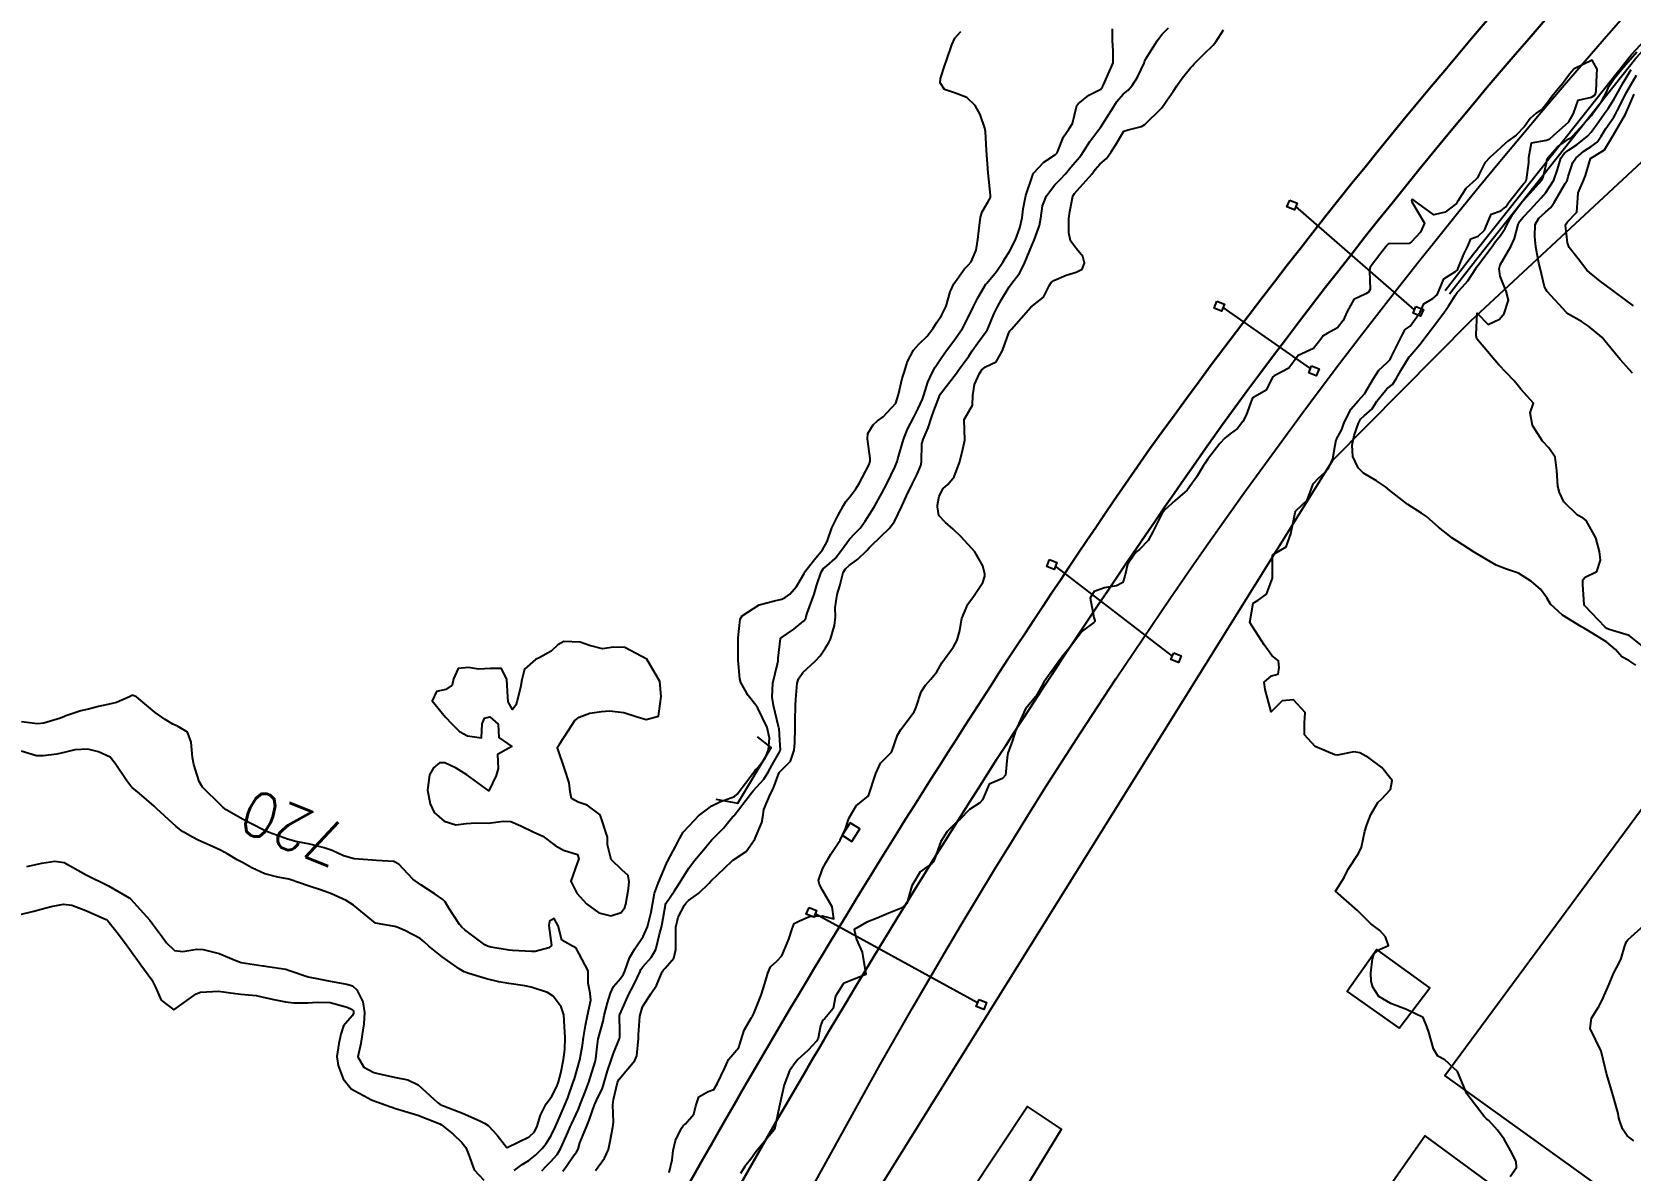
# Model space of a CAD drawing. Header units: metres. Extents: x 318500 to 325275, y 7408834 to 7428799.
# Drawn here: x 320944.4 to 321087.6, y 7415072.6 to 7415174.6 of the extents above; entities that cross this region are included whole.
import ezdxf
from ezdxf.enums import TextEntityAlignment as Align

# ---------------------------------------------------------------- set-up
doc = ezdxf.new("R2010")
doc.units = ezdxf.units.M
doc.header["$MEASUREMENT"] = 0
for name, color, linetype in [('Armário', 45, 'Continuous'), ('Canaleta de Drenagem', 151, 'Continuous'), ('Cotas', 45, 'Continuous'), ('Curvas de Nivel 1m', 11, 'Continuous'), ('Curvas de Nivel 5m', 15, 'Continuous'), ('Divisas', 45, 'Continuous'), ('Edificações', 30, 'Continuous'), ('Linha Férrea', 20, 'Continuous'), ('Pontes_Viadutos_Tubos', 190, 'Continuous'), ('Pórticos', 45, 'Continuous'), ('Vias Primárias', 230, 'Continuous')]:
    doc.layers.add(name, color=color, linetype=linetype)
doc.styles.add('Style-STANDARD', font='STANDARD.shx')

msp = doc.modelspace()

# ---------------------------------------------------------------- linework, layer by layer
at = {"layer": 'Armário'}
msp.add_lwpolyline([(321017.71, 7415103.7), (321016.99, 7415102.59), (321017.86, 7415102.03), (321018.58, 7415103.14)], close=True, dxfattribs=at)
at = {"layer": 'Canaleta de Drenagem'}
for points in [[(321071.03, 7415151.41), (321073.59, 7415154.69), (321087.74, 7415172.56), (321108.14, 7415194.52), (321125.36, 7415211.04), (321145.78, 7415228.53), (321149.76, 7415231.79)], [(321071.42, 7415151.1), (321073.98, 7415154.38), (321088.12, 7415172.23), (321108.5, 7415194.17), (321125.69, 7415210.67), (321146.1, 7415228.14), (321150.08, 7415231.4)]]:
    msp.add_lwpolyline(points, dxfattribs=at)
at = {"layer": 'Curvas de Nivel 1m', "flags": 128}
for points, elevation in [([(320990.06, 7415072.49), (320990.45, 7415072.91), (320990.88, 7415073.32), (320991.42, 7415073.95), (320991.73, 7415074.47), (320992.38, 7415075.92), (320992.61, 7415076.45), (320992.71, 7415076.67), (320992.93, 7415077.13), (320993.35, 7415078.03), (320993.51, 7415078.44), (320993.9, 7415079.5), (320994.26, 7415080.43), (320994.83, 7415082.25), (320994.87, 7415082.42), (320994.89, 7415082.53), (320995.02, 7415083.6), (320995.12, 7415084.33), (320995.14, 7415084.42), (320995.55, 7415085.92), (320995.65, 7415086.41), (320995.94, 7415087.55), (320996.2, 7415088.41), (320996.47, 7415089.02), (320997.1, 7415089.74), (320997.39, 7415090.12), (320997.5, 7415090.39), (320997.92, 7415091.6), (320998.4, 7415092.38), (320999.15, 7415093.49), (320999.52, 7415094.36), (320999.87, 7415095.67), (320999.98, 7415096.36), (321000.16, 7415097.4), (321000.52, 7415098.35), (321001.24, 7415100.04), (321001.33, 7415100.25), (321001.37, 7415100.34), (321002.03, 7415101.56), (321002.44, 7415102.33), (321002.74, 7415102.86), (321003.29, 7415103.44), (321003.71, 7415103.9), (321004.11, 7415104.31), (321005.31, 7415105.22), (321006.02, 7415105.57), (321007.32, 7415106.05), (321007.57, 7415106.27), (321008.33, 7415107.26), (321009.07, 7415108.24), (321009.19, 7415108.4), (321009.35, 7415108.57), (321010.09, 7415109.5), (321010.39, 7415110.22), (321010.46, 7415111.29), (321010.26, 7415112.23), (321009.43, 7415113.97), (321009.25, 7415114.24), (321008.57, 7415115.12), (321007.9, 7415116.26), (321007.81, 7415116.61), (321007.66, 7415118.27), (321007.66, 7415120.12), (321007.67, 7415120.27), (321007.84, 7415121.96), (321008.03, 7415122.26), (321009.55, 7415123.24), (321010.93, 7415123.6), (321011.56, 7415123.73), (321011.88, 7415123.88), (321012.29, 7415124.2), (321012.9, 7415124.87), (321013.59, 7415126.04), (321013.62, 7415126.16), (321013.64, 7415126.19), (321014.5, 7415127.29), (321015.23, 7415128.17), (321015.63, 7415128.91), (321016.05, 7415130.15), (321016.58, 7415131.22), (321017.1, 7415132.14), (321017.31, 7415132.5), (321017.68, 7415132.92), (321018.2, 7415133.62), (321018.5, 7415134.12), (321019.41, 7415135.8), (321019.5, 7415136.11), (321019.49, 7415136.34), (321019.25, 7415138.11), (321019.28, 7415138.59), (321019.77, 7415139.38), (321020.15, 7415139.73), (321020.67, 7415140.1), (321021.79, 7415141.3), (321022.02, 7415142.08), (321022.37, 7415143.52), (321022.53, 7415144.07), (321022.85, 7415145.05), (321023.37, 7415146.06), (321023.87, 7415146.59), (321024.6, 7415147.32), (321025.15, 7415148.04), (321025.43, 7415148.5), (321025.9, 7415149.18), (321026.32, 7415150.02), (321026.67, 7415151.28), (321026.99, 7415152.01), (321027.96, 7415153.35), (321028.28, 7415153.68), (321028.55, 7415153.99), (321029.01, 7415155.02), (321029.15, 7415155.98), (321029.22, 7415156.77), (321029.39, 7415157.98), (321029.53, 7415158.47), (321030.04, 7415159.33), (321030.27, 7415159.75), (321030.29, 7415159.97), (321030.07, 7415161.97), (321029.93, 7415163.97), (321029.82, 7415165.67), (321029.76, 7415165.98), (321029.34, 7415167.18), (321028.92, 7415167.99), (321028.16, 7415168.72), (321027.06, 7415169.12), (321026.17, 7415169.42), (321025.77, 7415170.03), (321025.8, 7415170.42), (321026.2, 7415171.6), (321026.35, 7415172.03), (321026.81, 7415173.43), (321027.07, 7415174.02), (321027.61, 7415174.63)], 721), ([(320991.93, 7415072.46), (320992.33, 7415073.01), (320992.89, 7415073.83), (320993.16, 7415074.18), (320993.31, 7415074.44), (320993.47, 7415075.01), (320994.05, 7415076.43), (320994.31, 7415077.05), (320994.79, 7415078.42), (320994.83, 7415078.54), (320994.96, 7415078.79), (320995.49, 7415079.9), (320995.65, 7415080.41), (320995.94, 7415081.46), (320996.26, 7415082.41), (320996.46, 7415082.96), (320997.03, 7415084.35), (320997.04, 7415084.38), (320997.04, 7415084.98), (320997.02, 7415086.4), (320997.03, 7415086.43), (320997.06, 7415086.52), (320997.89, 7415088.39), (320998.3, 7415089.18), (320998.86, 7415090.37), (320998.94, 7415090.54), (320999.12, 7415090.77), (320999.86, 7415091.62), (321000.27, 7415092.35), (321000.63, 7415093.82), (321000.78, 7415094.35), (321000.86, 7415094.65), (321001.14, 7415096.34), (321001.15, 7415096.38), (321001.19, 7415096.46), (321001.94, 7415097.6), (321002.43, 7415098.33), (321002.72, 7415098.83), (321003.23, 7415099.63), (321003.75, 7415100.31), (321004.43, 7415101.13), (321005.27, 7415102.14), (321005.34, 7415102.21), (321005.43, 7415102.29), (321006.34, 7415103.22), (321007.19, 7415104.27), (321007.25, 7415104.32), (321007.3, 7415104.36), (321008.76, 7415106.25), (321009, 7415106.57), (321009.33, 7415106.91), (321009.97, 7415107.61), (321010.34, 7415108.23), (321010.7, 7415108.88), (321011.38, 7415110.08), (321011.43, 7415110.16), (321011.44, 7415110.21), (321011.39, 7415111.11), (321011.34, 7415112.15), (321011.32, 7415112.21), (321011.28, 7415112.33), (321010.83, 7415114.22), (321010.71, 7415114.95), (321010.77, 7415116.22), (321011.19, 7415117.93), (321011.24, 7415118.21), (321011.25, 7415118.44), (321011.44, 7415120.21), (321011.46, 7415120.26), (321011.51, 7415120.29), (321012.66, 7415121.06), (321013.53, 7415121.76), (321013.72, 7415122), (321013.77, 7415122.19), (321013.85, 7415122.5), (321014.46, 7415124.18), (321014.72, 7415125.02), (321015.1, 7415126.17), (321015.29, 7415126.47), (321015.6, 7415126.74), (321016.35, 7415127.4), (321016.93, 7415128.14), (321017.63, 7415129.11), (321018.13, 7415129.63), (321018.61, 7415130.12), (321019.04, 7415130.72), (321019.66, 7415131.72), (321019.91, 7415132.11), (321020.55, 7415133.23), (321020.98, 7415134.09), (321021.72, 7415135.62), (321021.91, 7415136.08), (321021.98, 7415136.33), (321022.49, 7415138.07), (321022.85, 7415138.97), (321023.4, 7415140.06), (321023.79, 7415140.83), (321024.17, 7415141.67), (321024.3, 7415142.04), (321024.67, 7415143.19), (321025.05, 7415144.04), (321025.32, 7415144.55), (321025.85, 7415145.34), (321026.14, 7415145.74), (321026.35, 7415146.02), (321026.99, 7415146.89), (321027.76, 7415148), (321027.89, 7415148.22), (321028.76, 7415149.99), (321029.14, 7415150.76), (321029.86, 7415151.97), (321029.9, 7415152.02), (321029.94, 7415152.06), (321030.81, 7415153.11), (321031.39, 7415153.96), (321031.61, 7415154.32), (321031.98, 7415154.9), (321032.51, 7415155.94), (321032.9, 7415157.04), (321033.12, 7415157.93), (321033.22, 7415158.74), (321033.44, 7415159.93), (321034.07, 7415161.78), (321034.14, 7415161.92), (321035.07, 7415162.92), (321036.1, 7415163.6), (321036.25, 7415163.74), (321036.33, 7415163.89), (321036.81, 7415165.2), (321037.31, 7415165.88), (321037.63, 7415166.38), (321037.98, 7415167.87), (321038.03, 7415168), (321038.15, 7415168.15), (321039.11, 7415168.91), (321040.17, 7415169.47), (321040.33, 7415169.68), (321040.4, 7415169.84), (321040.95, 7415171.08), (321041.27, 7415171.82), (321041.29, 7415172.89), (321041.21, 7415173.83), (321041.21, 7415174.86)], 722), ([(320994.87, 7415072.51), (320995.67, 7415073.64), (320996.03, 7415074.41), (320996.17, 7415075.14), (320996.43, 7415076.4), (320996.47, 7415076.86), (320996.41, 7415078.41), (320996.48, 7415078.88), (320996.84, 7415080.4), (320996.87, 7415080.51), (320996.98, 7415080.71), (320998.39, 7415082.38), (320998.57, 7415082.81), (320998.72, 7415084.37), (320998.73, 7415084.68), (320998.83, 7415086.37), (320999.07, 7415087.21), (320999.83, 7415088.36), (321000.34, 7415089.11), (321000.86, 7415090.34), (321000.96, 7415090.5), (321001.11, 7415090.67), (321001.89, 7415091.57), (321002.06, 7415092.33), (321002.07, 7415093.42), (321002.08, 7415094.33), (321002.27, 7415095.23), (321002.86, 7415096.32), (321002.99, 7415096.52), (321003.2, 7415096.72), (321004.13, 7415097.38), (321005.07, 7415098.29), (321005.22, 7415098.46), (321007.09, 7415100.26), (321007.17, 7415100.33), (321007.24, 7415100.38), (321008.38, 7415101.13), (321009.14, 7415102.24), (321009.18, 7415102.33), (321009.27, 7415102.53), (321009.79, 7415103.73), (321009.87, 7415104.23), (321009.97, 7415104.9), (321010.54, 7415106.22), (321010.8, 7415106.74), (321011.34, 7415108.21), (321012.35, 7415109.22), (321012.68, 7415110.2), (321012.73, 7415110.86), (321012.77, 7415112.2), (321012.76, 7415112.84), (321012.81, 7415114.2), (321012.84, 7415114.79), (321012.95, 7415116.2), (321013.07, 7415116.59), (321013.47, 7415117.18), (321014.55, 7415118.17), (321015, 7415118.65), (321015.5, 7415119.38), (321015.8, 7415119.86), (321015.95, 7415120.15), (321016.29, 7415121.39), (321016.38, 7415122.15), (321016.37, 7415122.97), (321016.53, 7415124.15), (321016.76, 7415124.95), (321017.07, 7415126.14), (321017.27, 7415126.46), (321017.6, 7415126.75), (321018.4, 7415127.33), (321019.18, 7415128.11), (321019.4, 7415128.34), (321019.62, 7415128.54), (321021.21, 7415130.09), (321021.66, 7415130.69), (321022.33, 7415132.07), (321022.75, 7415133), (321023.26, 7415134.06), (321023.71, 7415134.96), (321024.04, 7415135.73), (321024.1, 7415136.05), (321024.13, 7415137.66), (321024.23, 7415138.05), (321024.7, 7415139.11), (321025, 7415140.04), (321025.19, 7415140.63), (321025.75, 7415142.03), (321025.77, 7415142.07), (321025.81, 7415142.15), (321027.22, 7415144.01), (321027.48, 7415144.36), (321027.84, 7415144.85), (321028.33, 7415145.52), (321028.65, 7415145.99), (321029.14, 7415146.71), (321029.89, 7415147.73), (321029.98, 7415147.87), (321030.03, 7415147.97), (321030.58, 7415149.28), (321030.91, 7415149.96), (321031.26, 7415150.61), (321031.94, 7415151.73), (321032.03, 7415151.86), (321032.1, 7415151.95), (321032.9, 7415152.99), (321033.37, 7415153.93), (321033.99, 7415155.45), (321034.19, 7415155.92), (321034.67, 7415157.25), (321034.79, 7415157.91), (321034.95, 7415159), (321035.31, 7415159.9), (321036.06, 7415160.88), (321036.56, 7415161.39), (321036.99, 7415161.88), (321037.48, 7415162.47), (321038.09, 7415163.16), (321038.41, 7415163.55), (321038.61, 7415163.86), (321039.2, 7415164.77), (321040, 7415165.84), (321040.13, 7415166.02), (321041.29, 7415167.82), (321041.62, 7415168.36), (321042.17, 7415169), (321042.61, 7415169.37), (321042.99, 7415169.8), (321043.46, 7415170.53), (321044.06, 7415171.79), (321044.1, 7415171.91), (321044.21, 7415172.18), (321045.21, 7415173.78), (321045.65, 7415174.36), (321046.25, 7415174.97)], 723), ([(321001.46, 7415072.33), (321001.73, 7415073.49), (321001.84, 7415074.33), (321002.04, 7415075.2), (321002.59, 7415076.32), (321002.72, 7415076.52), (321002.93, 7415076.7), (321003.69, 7415077.56), (321003.85, 7415078.31), (321004.12, 7415079.14), (321004.97, 7415079.6), (321005.47, 7415079.78), (321005.78, 7415080.28), (321006.45, 7415081.72), (321006.69, 7415082.26), (321006.79, 7415082.48), (321007.01, 7415082.71), (321007.72, 7415083.55), (321007.92, 7415084.25), (321008.19, 7415085.1), (321008.85, 7415086.24), (321008.93, 7415086.37), (321009.06, 7415086.61), (321009.72, 7415088.23), (321010.04, 7415089.29), (321010.31, 7415090.22), (321010.55, 7415090.78), (321011.13, 7415091.3), (321011.57, 7415091.76), (321011.76, 7415092.2), (321012.21, 7415093.25), (321012.5, 7415094.19), (321012.68, 7415094.67), (321013.17, 7415094.91), (321014.06, 7415095.28), (321015.18, 7415095.34), (321016.24, 7415095.08), (321016.1, 7415096.15), (321015.21, 7415097.65), (321014.96, 7415098.16), (321014.87, 7415098.52), (321015.23, 7415099.58), (321015.54, 7415100.16), (321015.97, 7415100.87), (321016.8, 7415102.14), (321017.29, 7415103.14), (321017.53, 7415103.89), (321017.61, 7415104.13), (321018.23, 7415105.21), (321019.33, 7415106.11), (321019.99, 7415108.1), (321020.42, 7415109.03), (321021.38, 7415110), (321021.42, 7415110.04), (321021.43, 7415110.08), (321021.93, 7415111.55), (321022.25, 7415112.07), (321023.43, 7415113.64), (321023.57, 7415113.91), (321023.62, 7415114.05), (321024.07, 7415115.42), (321024.45, 7415116.04), (321024.93, 7415116.58), (321025.48, 7415117.22), (321025.76, 7415117.76), (321025.91, 7415118.02), (321026.97, 7415119.47), (321027.25, 7415120), (321027.32, 7415120.19), (321027.52, 7415120.94), (321027.68, 7415121.85), (321027.72, 7415122), (321028.26, 7415123.29), (321028.76, 7415123.98), (321029.58, 7415125.23), (321029.76, 7415125.8), (321029.77, 7415125.97), (321029.6, 7415126.73), (321028.89, 7415127.98), (321027.64, 7415129.32), (321026.92, 7415130.01), (321026.26, 7415130.62), (321025.66, 7415131.25), (321025.53, 7415132.03), (321025.54, 7415132.16), (321025.68, 7415132.98), (321026.04, 7415133.67), (321026.46, 7415134.02), (321027.02, 7415134.7), (321027.49, 7415136), (321027.74, 7415136.92), (321027.99, 7415138), (321027.93, 7415139.84), (321028, 7415140), (321028.66, 7415141.12), (321028.69, 7415141.99), (321028.84, 7415143), (321029.3, 7415143.98), (321029.5, 7415144.31), (321029.84, 7415144.57), (321030.8, 7415145.01), (321031.34, 7415145.96), (321031.47, 7415146.35), (321031.88, 7415147.52), (321032.02, 7415147.81), (321032.17, 7415147.95), (321033.91, 7415149.92), (321035.02, 7415150.81), (321035.56, 7415151.9), (321035.71, 7415152.13), (321035.95, 7415152.3), (321037.05, 7415152.79), (321037.96, 7415153.07), (321038.5, 7415153.32), (321038.72, 7415153.86), (321038.56, 7415154.45), (321037.98, 7415155.16), (321037.46, 7415155.88), (321037.3, 7415156.58), (321037.3, 7415157.88), (321037.4, 7415158.5), (321037.67, 7415159.87), (321037.82, 7415160.11), (321038.06, 7415160.37), (321039.35, 7415161.85), (321039.66, 7415162.26), (321040.08, 7415162.75), (321040.68, 7415163.24), (321041.1, 7415163.83), (321041.48, 7415164.45), (321042.13, 7415165.55), (321042.23, 7415165.7), (321042.62, 7415165.81), (321043.82, 7415166.11), (321044.13, 7415166.29), (321045.6, 7415167.77), (321045.84, 7415168.08), (321046.16, 7415168.53), (321046.66, 7415169.26), (321046.98, 7415169.75), (321047.47, 7415170.46), (321048.2, 7415171.37), (321048.38, 7415171.56), (321048.53, 7415171.73), (321049.37, 7415172.57), (321050.23, 7415173.4), (321050.49, 7415173.71), (321051.16, 7415174.78)], 724), ([(321076.88, 7415071.99), (321077.43, 7415072.78), (321077.4, 7415073.33), (321076.91, 7415074.33), (321076.32, 7415075.34), (321075.74, 7415076.15), (321074.95, 7415077), (321074.75, 7415077.16), (321074.54, 7415077.37), (321072.98, 7415079.39), (321072.14, 7415081.4), (321071.02, 7415082.45), (321070.39, 7415082.78), (321070, 7415083.43), (321069.57, 7415084.92), (321069.41, 7415085.43), (321069.07, 7415086.24), (321067.57, 7415086.97), (321067.09, 7415087.14), (321066.16, 7415087.48), (321065.1, 7415088.12), (321064.56, 7415088.96), (321064.4, 7415089.5), (321064.39, 7415090.23), (321064.54, 7415091.5), (321064.67, 7415091.97), (321065.15, 7415092.33), (321065.95, 7415092.69), (321065.68, 7415093.48), (321065.18, 7415094.04), (321064.35, 7415094.67), (321063.48, 7415095.52), (321063.19, 7415095.82), (321061.22, 7415097.55), (321061.99, 7415098.79), (321062.35, 7415099.53), (321063.26, 7415100.95), (321063.55, 7415101.52), (321063.85, 7415102.95), (321064.01, 7415103.51), (321064.37, 7415104.45), (321065, 7415105.5), (321065.33, 7415105.82), (321066.14, 7415106.68), (321066.29, 7415107.48), (321065.37, 7415108.66), (321064.21, 7415109.51), (321063.39, 7415109.98), (321062.86, 7415110.05), (321061.38, 7415109.77), (321061.14, 7415109.79), (321059.39, 7415110.53), (321058.43, 7415111.58), (321058.43, 7415112.59), (321058.5, 7415113.58), (321057.45, 7415114.71), (321056.43, 7415114.63), (321055.43, 7415113.63), (321054.91, 7415115.64), (321054.8, 7415116.3), (321055.48, 7415116.88), (321056.08, 7415117.02), (321056.16, 7415117.62), (321056.1, 7415118.22), (321055.5, 7415118.7), (321054.81, 7415119.64), (321053.54, 7415121.65), (321053.82, 7415123.39), (321054.28, 7415123.64), (321055.02, 7415124.19), (321055.56, 7415125.63), (321055.56, 7415125.66), (321055.55, 7415127.63), (321055.56, 7415127.69), (321055.62, 7415127.75), (321056.8, 7415128.44), (321057.19, 7415129.61), (321057.59, 7415131.52), (321057.61, 7415131.6), (321057.63, 7415131.64), (321057.67, 7415131.69), (321058.66, 7415132.61), (321059.02, 7415133.58), (321059.2, 7415134.08), (321059.72, 7415134.63), (321060.23, 7415135.06), (321060.61, 7415135.56), (321060.97, 7415136.33), (321061.19, 7415137.56), (321061.28, 7415138.03), (321061.77, 7415138.94), (321061.93, 7415139.39), (321061.98, 7415139.55), (321062.58, 7415140.76), (321063.25, 7415141.53), (321063.82, 7415142.16), (321064.62, 7415143.51), (321065.08, 7415144.27), (321065.85, 7415144.97), (321066.1, 7415145.24), (321066.22, 7415145.49), (321066.77, 7415146.58), (321067.22, 7415147.48), (321067.45, 7415147.92), (321067.9, 7415148.23), (321068.8, 7415149.46), (321069.14, 7415150.23), (321069.93, 7415150.7), (321070.33, 7415151.03), (321070.5, 7415151.43), (321070.92, 7415152.46), (321071.97, 7415153.12), (321072.14, 7415153.24), (321072.22, 7415153.41), (321072.72, 7415154.67), (321073.07, 7415155.4), (321073.34, 7415156.05), (321074, 7415156.29), (321074.58, 7415156.82), (321074.81, 7415157.38), (321075.15, 7415158.25), (321076.04, 7415158.55), (321076.48, 7415158.92), (321076.79, 7415159.35), (321078.07, 7415160.97), (321078.23, 7415161.16), (321078.32, 7415161.33), (321078.53, 7415162.89), (321078.53, 7415163.33), (321078.79, 7415164.65), (321080.12, 7415164.89), (321080.41, 7415165.02), (321080.76, 7415165.3), (321082.14, 7415166.52), (321082.54, 7415167.27), (321082.96, 7415168.48), (321084.17, 7415168.73), (321084.49, 7415168.94), (321084.59, 7415169.25), (321084.65, 7415170.79), (321084.66, 7415171.25), (321084.22, 7415172.05), (321082.6, 7415171.27), (321082.2, 7415170.82), (321081.55, 7415169.93), (321081.03, 7415169.3), (321080.64, 7415168.83), (321080.16, 7415168.17), (321079.77, 7415167.7), (321079.2, 7415167.32), (321078.65, 7415166.82), (321078.14, 7415166.12), (321077.4, 7415165.34), (321076.66, 7415164.81), (321076.11, 7415164.33), (321075.62, 7415163.85), (321075.06, 7415163.38), (321074.61, 7415162.86), (321074.08, 7415161.83), (321073.95, 7415161.51), (321073.82, 7415161.39), (321072.9, 7415160.56), (321072.17, 7415159.41), (321072.13, 7415159.33), (321072.05, 7415159.21), (321071.03, 7415158.43), (321070.03, 7415158.2), (321068.25, 7415159.47), (321068.14, 7415159.56), (321068.05, 7415159.54), (321068.01, 7415159.51), (321068.01, 7415159.47), (321068.05, 7415159.35), (321069.19, 7415157.45), (321068.82, 7415156.65), (321067.99, 7415155.75), (321067.82, 7415155.64), (321065.99, 7415155.61), (321065.92, 7415155.57), (321065.85, 7415155.49), (321065.26, 7415154.77), (321064.31, 7415153.51), (321064.26, 7415153.22), (321064.31, 7415151.51), (321064.18, 7415151.27), (321063.93, 7415151.11), (321062.84, 7415150.62), (321062.25, 7415149.54), (321061.9, 7415148.71), (321061.38, 7415148.07), (321060.46, 7415147.56), (321060.11, 7415147.35), (321059.88, 7415147.04), (321059.24, 7415146.2), (321057.86, 7415145.6), (321057.02, 7415144.44), (321055.83, 7415143.82), (321055.7, 7415143.76), (321055.57, 7415143.63), (321054.98, 7415142.48), (321053.81, 7415141.79), (321053.71, 7415141.65), (321053.21, 7415140.24), (321052.91, 7415139.66), (321052.41, 7415139.03), (321051.76, 7415138.56), (321051.28, 7415138.17), (321050.85, 7415137.69), (321049.74, 7415136.26), (321049.51, 7415135.93), (321049.39, 7415135.71), (321048.75, 7415134.68), (321048.07, 7415133.73), (321047.9, 7415133.52), (321047.69, 7415133.34), (321046.84, 7415132.58), (321045.9, 7415131.76), (321045.67, 7415131.46), (321044.83, 7415129.77), (321044.42, 7415129), (321043.63, 7415128.18), (321043.41, 7415128.01), (321043.19, 7415127.79), (321042.55, 7415126.85), (321042.32, 7415125.8), (321042.15, 7415125.24), (321041.58, 7415124.94), (321040.51, 7415124.76), (321039.58, 7415124.43), (321039.21, 7415123.85), (321039.54, 7415122.1), (321039.64, 7415121.84), (321039.64, 7415121.74), (321039.54, 7415121.65), (321038.51, 7415120.87), (321037.73, 7415119.87), (321037.51, 7415119.56), (321036.74, 7415118.64), (321036.19, 7415117.88), (321035.91, 7415117.46), (321035.48, 7415116.91), (321035.05, 7415116.31), (321034.84, 7415115.9), (321034.34, 7415115.01), (321033.43, 7415113.92), (321032.53, 7415111.93), (321032.25, 7415111.08), (321031.84, 7415109.94), (321031.77, 7415109.55), (321031.63, 7415107.95), (321031.35, 7415107.65), (321030.15, 7415107.15), (321029.65, 7415105.97), (321029.56, 7415105.74), (321029.32, 7415105.47), (321028.39, 7415104.9), (321027.52, 7415104), (321027.4, 7415103.9), (321027.3, 7415103.82), (321026.39, 7415102.91), (321025.82, 7415102.02), (321025.25, 7415100.44), (321025.14, 7415100.15), (321025.01, 7415100.03), (321023.98, 7415099.31), (321023.22, 7415098.05), (321022.79, 7415096.46), (321022.35, 7415096.06), (321021.18, 7415095.58), (321020.12, 7415095.15), (321019.18, 7415094.79), (321018.07, 7415094.12), (321018.27, 7415093.23), (321018.78, 7415092.11), (321019.11, 7415090.1), (321017.1, 7415089.3), (321016.38, 7415088.14), (321016.17, 7415087.04), (321015.43, 7415086.15), (321015.23, 7415085.98), (321015.05, 7415085.5), (321014.82, 7415084.38), (321014.72, 7415084.16), (321013.91, 7415083.28), (321013.01, 7415082.46), (321012.77, 7415082.18), (321012.25, 7415081.45), (321011.79, 7415080.2), (321011.62, 7415079.55), (321011.34, 7415078.2), (321010.92, 7415076.21), (321009.28, 7415074.23), (321009.13, 7415074.01), (321008.89, 7415073.67), (321008.25, 7415072.88), (321007.88, 7415072.25)], 724), ([(321089.18, 7415119.17), (321087.53, 7415120.47), (321085.75, 7415121.02), (321085.54, 7415121.11), (321085.39, 7415121.23), (321083.57, 7415123.14), (321083.5, 7415123.25), (321083.39, 7415125.05), (321083.38, 7415125.25), (321083.38, 7415125.46), (321083.6, 7415125.71), (321084.64, 7415126.21), (321084.96, 7415127.24), (321084.87, 7415128), (321084.55, 7415129.24), (321083.67, 7415130.79), (321083.41, 7415131), (321082.91, 7415131.26), (321081.69, 7415132.48), (321081.28, 7415133.29), (321081.13, 7415133.87), (321081.06, 7415135.29), (321080.91, 7415136.46), (321080.34, 7415137.3), (321079.76, 7415137.91), (321078.88, 7415139.32), (321078.66, 7415140.45), (321078.95, 7415141.32), (321077.82, 7415142.58), (321077.48, 7415142.99), (321077.2, 7415143.34), (321075.85, 7415144.75), (321075.3, 7415145.37), (321073.89, 7415147.07), (321073.82, 7415147.39), (321073.82, 7415147.46), (321073.91, 7415149.39), (321074.88, 7415148.35), (321075.9, 7415148.83), (321076.32, 7415149.35), (321076.72, 7415150.56), (321076.52, 7415151.35), (321075.96, 7415152.7), (321075.87, 7415153.36), (321075.97, 7415153.7), (321076.94, 7415155.35), (321077.27, 7415156.08), (321077.59, 7415157.34), (321077.72, 7415157.64), (321078.03, 7415158), (321078.69, 7415158.67), (321079.28, 7415159.32), (321079.64, 7415159.72), (321080.06, 7415160.2), (321080.77, 7415161.3), (321081.11, 7415162.27), (321081.42, 7415163.29), (321081.71, 7415163.68), (321082.11, 7415163.98), (321082.88, 7415164.51), (321083.81, 7415165.25), (321084.13, 7415165.6), (321084.83, 7415166.56), (321085.3, 7415167.24), (321085.65, 7415167.74), (321086.17, 7415168.54), (321086.56, 7415169.22), (321087, 7415170.02), (321087.7, 7415171.21)], 726), ([(321087.84, 7415144.01), (321086.72, 7415145.22), (321085.88, 7415146.25), (321085.07, 7415147.24), (321083.9, 7415148.23), (321083.27, 7415148.62), (321082.1, 7415149.28), (321081.91, 7415149.43), (321080.17, 7415151.31), (321079.95, 7415151.74), (321079.58, 7415153.31), (321079.44, 7415153.85), (321079.17, 7415155.32), (321079.08, 7415156.24), (321079.12, 7415157.32), (321079.44, 7415157.9), (321080.04, 7415158.44), (321080.5, 7415158.84), (321080.81, 7415159.3), (321081.79, 7415161.01), (321081.97, 7415161.28), (321082, 7415161.35), (321082.08, 7415161.62), (321082.48, 7415162.89), (321082.74, 7415163.27), (321083.48, 7415163.89), (321084.12, 7415164.31), (321084.66, 7415164.71), (321085.03, 7415165.24), (321085.45, 7415165.93), (321086.15, 7415166.96), (321086.31, 7415167.23), (321086.45, 7415167.52), (321087.33, 7415169.21), (321088.2, 7415170.72)], 727), ([(321087.92, 7415150.03), (321086.31, 7415151.22), (321085.94, 7415151.49), (321084.95, 7415152.25), (321083.97, 7415153.02), (321083.75, 7415153.25), (321082.97, 7415154.26), (321082.17, 7415155.28), (321082, 7415155.69), (321081.83, 7415157.28), (321081.9, 7415157.4), (321082.02, 7415157.56), (321082.85, 7415158.45), (321082.89, 7415159.27), (321082.97, 7415160.18), (321083.44, 7415161.26), (321083.62, 7415161.72), (321084.08, 7415163.25), (321085.32, 7415164.03), (321086.04, 7415165.23), (321086.07, 7415165.29), (321086.13, 7415165.38), (321087.22, 7415167.21), (321087.98, 7415169.01)], 728), ([(320943.9, 7415099.78), (320945.23, 7415100.07), (320946.41, 7415100.25), (320947.23, 7415100.13), (320949.22, 7415099.04), (320951.21, 7415098.04), (320953.07, 7415096.98), (320953.19, 7415096.89), (320954.91, 7415094.96), (320955.16, 7415094.65), (320955.87, 7415093.67), (320956.4, 7415092.94), (320957.13, 7415092.25), (320957.88, 7415092.17), (320959.13, 7415092.36), (320959.69, 7415092.34), (320961.13, 7415091.98), (320962.63, 7415091.35), (320963.12, 7415091.18), (320965.05, 7415090.88), (320965.11, 7415090.88), (320965.46, 7415090.82), (320967.11, 7415090.56), (320967.44, 7415090.46), (320969.1, 7415089.89), (320970.18, 7415089.67), (320971.09, 7415089.5), (320972.58, 7415089.23), (320973.09, 7415089.07), (320973.48, 7415088.71), (320974.02, 7415087.65), (320974.16, 7415086.7), (320974.09, 7415085.66), (320973.95, 7415084.71), (320973.82, 7415083.91), (320973.57, 7415082.71), (320974.09, 7415081.8), (320974.99, 7415081.32), (320975.48, 7415081.18), (320976.98, 7415080.87), (320978.05, 7415080.65), (320978.97, 7415080.2), (320980.71, 7415078.61), (320980.95, 7415078.44), (320981.23, 7415078.32), (320982.94, 7415077.67), (320984.51, 7415076.98), (320984.92, 7415076.78), (320985.26, 7415076.55), (320986.06, 7415075.69), (320986.9, 7415074.6), (320986.96, 7415074.59), (320988.91, 7415075.53), (320989.41, 7415076), (320989.64, 7415076.49), (320989.94, 7415077.49), (320990.44, 7415078.49), (320990.66, 7415078.78), (320990.96, 7415079.18), (320991.4, 7415080.05), (320991.55, 7415080.47), (320991.77, 7415081.25), (320991.99, 7415082.47), (320992.12, 7415083.36), (320992.16, 7415084.46), (320992.09, 7415085.42), (320992.04, 7415086.47), (320991.8, 7415087.2), (320991.08, 7415088.16), (320990.58, 7415088.48), (320989.09, 7415088.96), (320988.53, 7415089.07), (320987.09, 7415089.28), (320986.19, 7415089.45), (320985.1, 7415089.71), (320983.51, 7415090.17), (320983.11, 7415090.33), (320982.66, 7415090.59), (320981.13, 7415091.69), (320979.94, 7415092.63), (320979.52, 7415093.01), (320979.15, 7415093.31), (320977.77, 7415094.04), (320977.16, 7415094.31), (320976.88, 7415094.39), (320975.16, 7415094.69), (320973.18, 7415096.31), (320972.53, 7415096.73), (320971.2, 7415097.33), (320970.31, 7415097.65), (320969.21, 7415098.01), (320967.38, 7415098.64), (320967.22, 7415098.68), (320966.38, 7415098.81), (320965.22, 7415099.11), (320964.05, 7415099.66), (320963.23, 7415100.12), (320962.76, 7415100.38), (320961.92, 7415100.87), (320961.25, 7415101.23), (320960.59, 7415101.55), (320959.26, 7415102.15), (320958.75, 7415102.4), (320957.85, 7415102.92), (320957.28, 7415103.35), (320955.54, 7415104.96), (320955.42, 7415105.07), (320955.3, 7415105.17), (320953.98, 7415106.31), (320953.32, 7415106.87), (320953.26, 7415106.92), (320953.2, 7415106.98), (320952.87, 7415107.45), (320951.82, 7415109), (320951.36, 7415109.57), (320950.33, 7415110.06), (320949.37, 7415110.3), (320948.19, 7415110.23), (320947.36, 7415110.02), (320946.59, 7415109.85), (320945.36, 7415109.69), (320944.76, 7415109.69), (320943.37, 7415110.12)], 719)]:
    msp.add_lwpolyline(points, dxfattribs=dict(at, elevation=elevation))
at = {"layer": 'Curvas de Nivel 5m', "flags": 128}
for points, elevation in [([(321088.14, 7415117.83), (321087.5, 7415118.24), (321086.87, 7415118.58), (321086.32, 7415119.22), (321085.52, 7415119.89), (321083.88, 7415120.9), (321083.54, 7415121.1), (321083.25, 7415121.25), (321081.56, 7415122.32), (321080.48, 7415123.3), (321080.14, 7415123.87), (321079.58, 7415124.65), (321078.77, 7415125.32), (321077.6, 7415126.06), (321076.53, 7415126.43), (321075.61, 7415126.79), (321074.6, 7415127.38), (321073.63, 7415127.96), (321072.12, 7415128.93), (321071.65, 7415129.25), (321071.42, 7415129.41), (321070.44, 7415130.21), (321069.66, 7415130.89), (321069.37, 7415131.15), (321068.92, 7415131.45), (321067.68, 7415132.23), (321066.07, 7415133.49), (321065.7, 7415133.8), (321064.87, 7415134.34), (321063.72, 7415135.04), (321063.25, 7415135.53), (321062.75, 7415136.54), (321062.7, 7415137.54), (321062.89, 7415138.41), (321063.26, 7415139.53), (321063.44, 7415139.87), (321063.79, 7415140.17), (321064.5, 7415140.81), (321064.91, 7415141.5), (321065.82, 7415142.61), (321066.31, 7415143), (321066.66, 7415143.48), (321067.07, 7415144.25), (321067.81, 7415145.47), (321067.83, 7415145.5), (321067.86, 7415145.54), (321068.77, 7415146.56), (321069.44, 7415147.45), (321069.9, 7415148.08), (321070.92, 7415149.42), (321071.33, 7415150.01), (321071.93, 7415150.95), (321072.12, 7415151.22), (321072.3, 7415151.41), (321073.08, 7415152.27), (321073.8, 7415153.39), (321073.86, 7415153.5), (321073.97, 7415153.65), (321075.24, 7415155.37), (321075.55, 7415155.81), (321076, 7415156.35), (321076.41, 7415156.96), (321076.6, 7415157.35), (321077.12, 7415158.26), (321077.92, 7415159.33), (321078.05, 7415159.48), (321078.94, 7415160.44), (321079.7, 7415161.31), (321079.83, 7415161.56), (321080.09, 7415162.72), (321080.19, 7415163.22), (321080.23, 7415163.31), (321081.12, 7415164.29), (321082.13, 7415165), (321082.3, 7415165.11), (321082.48, 7415165.27), (321084.15, 7415167.11), (321084.21, 7415167.19), (321084.25, 7415167.25), (321085.06, 7415168.35), (321085.53, 7415169.24), (321085.72, 7415169.7), (321086.2, 7415170.41), (321086.84, 7415171.22), (321088.23, 7415172.8)], 725), ([(320987.58, 7415072.52), (320988.31, 7415073.07), (320988.88, 7415073.43), (320989.49, 7415073.89), (320990.1, 7415074.49), (320990.46, 7415074.93), (320990.91, 7415075.67), (320991.29, 7415076.47), (320991.78, 7415077.62), (320992.16, 7415078.46), (320992.39, 7415079.03), (320992.88, 7415080.45), (320992.98, 7415080.73), (320993.48, 7415082.44), (320993.71, 7415083.75), (320993.79, 7415084.44), (320993.96, 7415085.52), (320994.16, 7415086.43), (320994.44, 7415087.79), (320994.39, 7415088.43), (320994.22, 7415089.31), (320994.2, 7415090.43), (320993.14, 7415092.45), (320991.86, 7415093.18), (320991.51, 7415094.47), (320991.17, 7415095.11), (320990.76, 7415094.89), (320990.68, 7415094.48), (320990.93, 7415092.7), (320990.68, 7415092.48), (320989.46, 7415092.17), (320989.13, 7415092.16), (320987.42, 7415092.24), (320987.14, 7415092.27), (320985.5, 7415092.55), (320985.2, 7415092.62), (320985.14, 7415092.65), (320984.95, 7415092.75), (320983.16, 7415094.11), (320982.9, 7415094.33), (320982.69, 7415094.59), (320981.73, 7415096.05), (320981.38, 7415096.61), (320981.19, 7415096.83), (320980.51, 7415097.31), (320979.21, 7415098.12), (320978.48, 7415098.65), (320977.23, 7415099.98), (320976.78, 7415100.21), (320975.24, 7415100.32), (320974.87, 7415100.33), (320973.24, 7415100.47), (320972.28, 7415100.73), (320971.25, 7415101.21), (320970.56, 7415101.45), (320969.26, 7415101.79), (320968.01, 7415102.03), (320967.26, 7415102.23), (320965.62, 7415102.82), (320965.27, 7415102.96), (320965.01, 7415103.08), (320963.29, 7415103.98), (320961.76, 7415104.87), (320961.49, 7415105.07), (320961.3, 7415105.25), (320959.65, 7415106.9), (320959.33, 7415107.41), (320958.86, 7415108.91), (320958.73, 7415109.54), (320958.63, 7415110.91), (320958.3, 7415111.83), (320957.39, 7415112.35), (320956.99, 7415112.53), (320956.29, 7415112.95), (320955.41, 7415113.57), (320953.73, 7415114.98), (320953.43, 7415115.12), (320953.3, 7415115.11), (320953.09, 7415114.99), (320951.94, 7415114.48), (320951.42, 7415114.36), (320950.33, 7415114.11), (320949.41, 7415113.88), (320948.74, 7415113.72), (320947.4, 7415113.27), (320947.26, 7415113.21), (320946.9, 7415113.07), (320945.4, 7415112.63), (320944.86, 7415112.57), (320943.4, 7415112.75)], 720), ([(320943.16, 7415095.43), (320944.51, 7415095.76), (320945.17, 7415095.94), (320946.07, 7415096.19), (320947.18, 7415096.39), (320947.93, 7415096.3), (320949.17, 7415095.83), (320950.99, 7415095.01), (320951.1, 7415094.95), (320951.16, 7415094.9), (320952, 7415093.85), (320952.65, 7415092.99), (320953.13, 7415092.33), (320954.12, 7415090.97), (320955.09, 7415089.63), (320955.42, 7415088.95), (320955.92, 7415087.8), (320957.06, 7415086.93), (320959.07, 7415088.35), (320959.47, 7415088.51), (320961.08, 7415088.59), (320962.61, 7415088.39), (320963.07, 7415088.34), (320964.44, 7415088.2), (320965.07, 7415088.06), (320966.04, 7415087.84), (320967.07, 7415087.65), (320967.84, 7415087.56), (320969.07, 7415087.56), (320969.93, 7415087.62), (320971.07, 7415087.57), (320972.62, 7415087.17), (320973.06, 7415086.97), (320973.17, 7415086.83), (320973.19, 7415086.72), (320973.17, 7415086.6), (320973.06, 7415086.39), (320972.27, 7415085.5), (320972.04, 7415084.73), (320971.85, 7415083.9), (320971.68, 7415082.73), (320971.79, 7415081.93), (320972.26, 7415080.73), (320972.97, 7415079.83), (320974.8, 7415078.85), (320974.95, 7415078.79), (320975.26, 7415078.69), (320976.94, 7415078.08), (320977.76, 7415077.83), (320978.93, 7415077.48), (320980.76, 7415076.78), (320980.92, 7415076.7), (320981.07, 7415076.61), (320982.1, 7415075.78), (320982.9, 7415075.04), (320983.25, 7415074.58), (320983.48, 7415073.98), (320984, 7415072.57), (320984.86, 7415071.65)], 720), ([(321087.95, 7415075.18), (321087.37, 7415075.63), (321086.94, 7415076.27), (321086.69, 7415076.94), (321086.62, 7415077.2), (321086.54, 7415077.62), (321086.09, 7415079.21), (321085.7, 7415080.52), (321085.51, 7415081.22), (321085.4, 7415081.61), (321085.03, 7415083.23), (321084.03, 7415085.24), (321084.15, 7415086.17), (321084.82, 7415087.23), (321084.92, 7415087.4), (321085.09, 7415087.73), (321085.75, 7415089.22), (321086.14, 7415090.19), (321086.68, 7415091.21), (321086.83, 7415091.52), (321087.16, 7415092.67), (321087.31, 7415093.06), (321087.41, 7415093.2), (321089.19, 7415094.79)], 725)]:
    msp.add_lwpolyline(points, dxfattribs=dict(at, elevation=elevation))
at = {"layer": 'Curvas de Nivel 5m', "elevation": 720, "flags": 128}
msp.add_lwpolyline([(320997.5, 7415119.41), (320996.48, 7415119.43), (320995.49, 7415119.28), (320994.34, 7415119.6), (320993.5, 7415119.88), (320992.02, 7415119.96), (320991.5, 7415119.66), (320990.89, 7415119.09), (320989.87, 7415118.5), (320989.48, 7415118.33), (320988.52, 7415117.46), (320988.26, 7415116.52), (320988.15, 7415115.82), (320987.81, 7415114.53), (320987.72, 7415114.23), (320987.42, 7415113.84), (320987.03, 7415114.54), (320987, 7415114.98), (320986.93, 7415116.54), (320986.45, 7415117.52), (320985.47, 7415117.52), (320984.38, 7415117.48), (320983.47, 7415117.62), (320982.55, 7415117.52), (320982.15, 7415116.6), (320982.03, 7415116.03), (320981.45, 7415115.64), (320980.61, 7415115.45), (320980.23, 7415114.63), (320981.41, 7415113.16), (320981.96, 7415112.6), (320982.68, 7415111.88), (320983.39, 7415111.48), (320984.64, 7415111.32), (320984.7, 7415112.57), (320984.91, 7415113.06), (320985.41, 7415113.18), (320986.15, 7415112.55), (320986.19, 7415111.35), (320987.38, 7415110.53), (320986.08, 7415109.83), (320986.14, 7415108.55), (320985.96, 7415107.94), (320985.32, 7415106.56), (320983.34, 7415108), (320982.37, 7415108.59), (320981.36, 7415109.07), (320980.89, 7415109.08), (320980.36, 7415108.62), (320979.99, 7415107.98), (320979.82, 7415106.63), (320980.06, 7415105.38), (320980.42, 7415104.62), (320981.29, 7415103.83), (320982.36, 7415103.52), (320983.29, 7415103.62), (320984.18, 7415103.68), (320985.29, 7415103.67), (320986.58, 7415103.83), (320987.29, 7415103.81), (320988.18, 7415103.41), (320989.28, 7415102.87), (320990.14, 7415102.49), (320991.26, 7415101.65), (320992.01, 7415101.23), (320993.25, 7415100.85), (320993.38, 7415100.45), (320993.24, 7415100.08), (320992.66, 7415098.46), (320993.2, 7415097.4), (320994.07, 7415096.44), (320995.18, 7415095.61), (320996.23, 7415095.36), (320997.18, 7415095.66), (320997.49, 7415096.1), (320997.6, 7415096.39), (320997.84, 7415097.76), (320997.9, 7415098.39), (320997.79, 7415098.96), (320997.23, 7415099.48), (320996.27, 7415100.41), (320995.96, 7415101.71), (320995.94, 7415102.41), (320995.3, 7415104.42), (320994.13, 7415105.26), (320993.31, 7415105.53), (320992.72, 7415105.86), (320992.6, 7415106.46), (320992.5, 7415107.29), (320992.12, 7415108.47), (320991.46, 7415110.4), (320991.46, 7415110.48), (320991.64, 7415110.74), (320992.75, 7415112.46), (320993.01, 7415112.85), (320993.41, 7415113.17), (320994.35, 7415113.51), (320995.42, 7415113.67), (320996.12, 7415113.72), (320997.42, 7415113.57), (320998.61, 7415113.18), (320999.41, 7415112.95), (321000.51, 7415113.26), (321000.66, 7415114.36), (321000.77, 7415115.03), (321000.64, 7415116.36), (320999.48, 7415118.37)], close=True, dxfattribs=at)
at = {"layer": 'Divisas'}
msp.add_lwpolyline([(321119.32, 7415191.48), (321073.3, 7415148.65), (321060.93, 7415136.16), (321018.36, 7415067.81), (320999.52, 7415034.27), (320990.14, 7415017.58), (320999.73, 7415011.64), (320984.46, 7414975.22), (320966.72, 7414943.14), (320975.34, 7414937.15), (320924.31, 7414868.06)], dxfattribs=at)
at = {"layer": 'Edificações'}
msp.add_lwpolyline([(321102.6, 7415058.32), (321071, 7415081.03), (321094.71, 7415113.14)], dxfattribs=at)
for points in [[(321066.91, 7415085.27), (321069.66, 7415088.89), (321064.9, 7415092.34), (321062.24, 7415088.58), (321066.91, 7415085.27)], [(321031.58, 7415067.9), (321036.65, 7415076.24), (321033.59, 7415078.25), (321028.35, 7415070.35), (321031.58, 7415067.9)]]:
    msp.add_lwpolyline(points, close=True, dxfattribs=at)
at = {"layer": 'Linha Férrea'}
for points in [[(321798.98, 7416497.54), (321750.6, 7416346.47), (321714.59, 7416233.7, -0.00337), (321686.79, 7416141.75, -0.016343), (321644.52, 7416022.17), (321593.15, 7415895.01), (321566.16, 7415829.01), (321499.47, 7415659.97), (321478.31, 7415606.63, -0.011032), (321468.49, 7415582.4, -0.032105), (321431.57, 7415506.43, -0.070178), (321348.3, 7415399.17, -0.037465), (321276, 7415340.1), (321204.93, 7415290.01, 0.010464), (321181.81, 7415273.24, 0.025562), (321124.04, 7415226.54, 0.050883), (321044.53, 7415137.19, 0.026975), (320996.91, 7415059.89), (320959.85, 7414991.08)], [(321802, 7416472.12, -0.01056), (321778.56, 7416402.79, 0.003825), (321753.43, 7416335.23, 0.009891), (321732, 7416274.98), (321714.19, 7416219.51, -0.023962), (321655.04, 7416039.28), (321642.82, 7416007.3), (321613.08, 7415933.23), (321568.99, 7415825.44), (321540.97, 7415754.45), (321517.66, 7415694.41), (321499.44, 7415649.2), (321470.31, 7415575.88, -0.021199), (321451.09, 7415534.05, -0.062911), (321383.35, 7415430.52, -0.034735), (321333.57, 7415379.84, -0.029004), (321269.95, 7415330.44), (321232.2, 7415304.05, 0.005656), (321177.94, 7415264.89, 0.018731), (321134.03, 7415229.84, 0.055667), (321051.08, 7415139.41, 0.029861), (321000.14, 7415057.35), (320958.65, 7414980.46)], [(320790.49, 7414769.15, 0.066549), (320858.6, 7414826.49, 0.071744), (320946.36, 7414945.11, -0.001019), (320986.5, 7415020.76), (321017.59, 7415076.94, -0.085141), (321132.03, 7415221.31, -0.027227), (321212.14, 7415282.87, 0.004692), (321306.83, 7415350.2, 0.102409), (321443.1, 7415506.85, 0.035266), (321491.35, 7415614.35, 0.015223), (321522.06, 7415693.46)], [(320633.32, 7414629.25), (320777.07, 7414757.12, 0.012969), (320847.83, 7414823.3, 0.045223), (320913.24, 7414901.78, 0.028396), (320958.65, 7414980.46), (321000.14, 7415057.35, -0.029861), (321051.08, 7415139.41, -0.055667), (321134.03, 7415229.84, -0.018731), (321177.94, 7415264.89, -0.005656), (321232.2, 7415304.05), (321269.95, 7415330.44, 0.029004), (321333.57, 7415379.84, 0.034735), (321383.35, 7415430.52, 0.062911), (321451.09, 7415534.05, 0.021199), (321470.31, 7415575.88), (321499.44, 7415649.2)], [(320223.39, 7414139.11, -0.076005), (320320.44, 7414312, -0.027328), (320414.07, 7414419.91, -0.009752), (320494.14, 7414502.31), (320539.58, 7414547.56, -0.011191), (320630.31, 7414631.79), (320756.6, 7414744.3), (320803.26, 7414786.66, 0.019521), (320844.17, 7414825.78, 0.046857), (320912.06, 7414907.56, 0.028693), (320959.44, 7414990.44), (320996.91, 7415059.89, -0.026975), (321044.53, 7415137.19, -0.050883), (321124.04, 7415226.54, -0.025562), (321181.81, 7415273.24, -0.010464), (321204.93, 7415290.01), (321276, 7415340.1, 0.037465), (321348.3, 7415399.17, 0.070178), (321431.57, 7415506.43, 0.032105), (321468.49, 7415582.4, 0.011032), (321478.31, 7415606.63)]]:
    msp.add_lwpolyline(points, format="xyb", dxfattribs=at)
at = {"layer": 'Pontes_Viadutos_Tubos'}
msp.add_lwpolyline([(321005.67, 7415105.82), (321007.62, 7415105.44), (321010.63, 7415110.43), (321009.4, 7415111.39)], dxfattribs=at)
at = {"layer": 'Pórticos'}
for points in [[(321057.1, 7415159.51), (321057.77, 7415159.25), (321057.52, 7415158.63), (321056.85, 7415158.9)], [(321050.58, 7415150.46), (321051.25, 7415150.19), (321051, 7415149.57), (321050.34, 7415149.84)], [(321068.42, 7415149.98), (321069.09, 7415149.71), (321068.84, 7415149.1), (321068.17, 7415149.37)], [(321059.06, 7415144.65), (321059.73, 7415144.38), (321059.48, 7415143.77), (321058.81, 7415144.04)], [(321035.57, 7415127.29), (321036.24, 7415127.02), (321035.99, 7415126.4), (321035.33, 7415126.67)], [(321046.71, 7415118.94), (321047.37, 7415118.67), (321047.13, 7415118.06), (321046.46, 7415118.33)], [(321014.02, 7415096.11), (321014.68, 7415095.84), (321014.43, 7415095.22), (321013.77, 7415095.49)], [(321029.25, 7415087.85), (321029.92, 7415087.58), (321029.67, 7415086.97), (321029, 7415087.24)]]:
    msp.add_lwpolyline(points, close=True, dxfattribs=at)
for points in [[(321068.3, 7415149.68), (321057.64, 7415158.94)], [(321058.97, 7415144.43), (321051.13, 7415149.88)], [(321046.59, 7415118.63), (321036.11, 7415126.71)], [(321029.13, 7415087.54), (321014.56, 7415095.53)]]:
    msp.add_lwpolyline(points, dxfattribs=at)
at = {"layer": 'Vias Primárias'}
msp.add_lwpolyline([(321109.37, 7414841.13, 0), (321121.45, 7414845.47, -0.165445)], format="xyb", dxfattribs=at)
msp.add_lwpolyline([(321088.61, 7415051.45), (321073.8, 7415062.81), (321064.78, 7415069.34), (321069.22, 7415075.64), (321075.77, 7415070.81), (321083.27, 7415065.32), (321086.83, 7415062.61), (321089.99, 7415060.45)], dxfattribs=at)

# ---------------------------------------------------------------- texts
at = {"layer": 'Cotas', "style": 'Style-STANDARD'}
msp.add_text('720', height=4, rotation=158.355, dxfattribs=at).set_placement((320967.73, 7415103.22, 720), align=Align.MIDDLE_CENTER)

doc.saveas('drawing.dxf')
